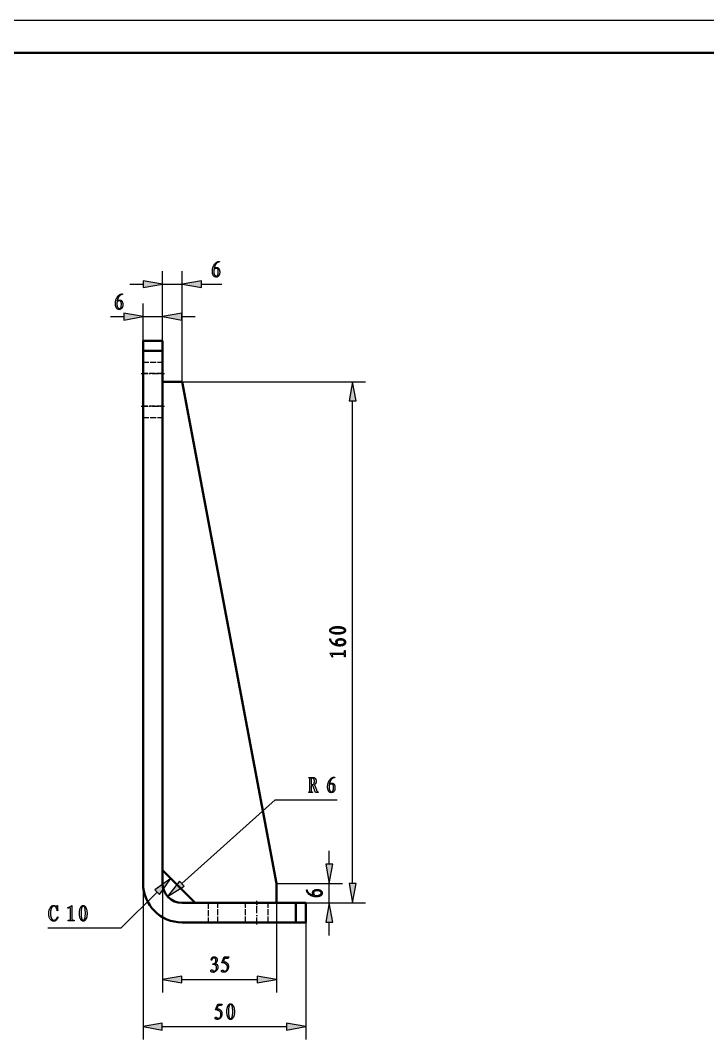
# Model space of a CAD drawing. Extents: x 0 to 420, y 0 to 297.
# Drawn here: x 208.9 to 314.4, y 140.6 to 297 of the extents above; entities that cross this region are included whole.
import ezdxf

# ---------------------------------------------------------------- set-up
doc = ezdxf.new("R2010")
doc.units = 0
doc.linetypes.add('DASHDOT', pattern=[18.5, 12, -3, 0.5, -3])
doc.linetypes.add('DASHED', pattern=[15, 12, -3])

msp = doc.modelspace()

# ---------------------------------------------------------------- linework, layer by layer
at = {"color": 7, "lineweight": 25}
msp.add_line((420, 297), (0, 297), dxfattribs=at)
at = {"color": 7, "lineweight": 50}
for p, q in [((415, 292), (25, 292)), ((227.71, 246.29), (227.71, 164.54)), ((230.71, 164.54), (230.71, 246.29)), ((230.71, 241.54), (230.71, 166.54)), ((248.21, 164.54), (233.71, 241.54))]:
    msp.add_line(p, q, dxfattribs=at)
at = {"color": 5, "lineweight": 25, "ltscale": 0.424205}
for p, q in [((230.71, 241.54), (230.71, 258.51)), ((233.71, 241.54), (233.71, 258.51))]:
    msp.add_line(p, q, dxfattribs=at)
at = {"color": 5, "lineweight": 25, "ltscale": 0.051139}
for p, q in [((225.71, 256.51), (227.76, 256.51)), ((222.71, 251.53), (224.76, 251.53)), ((233.67, 251.53), (235.71, 251.53)), ((256.33, 167.5), (256.33, 169.54)), ((256.33, 156.54), (256.33, 158.59))]:
    msp.add_line(p, q, dxfattribs=at)
at = {"color": 5, "lineweight": 25, "ltscale": 0.075}
for p, q in [((230.71, 256.51), (233.71, 256.51)), ((227.71, 251.53), (230.71, 251.53)), ((256.33, 161.54), (256.33, 164.54))]:
    msp.add_line(p, q, dxfattribs=at)
at = {"color": 5, "lineweight": 25, "ltscale": 0.078554}
msp.add_line((236.67, 256.51), (239.81, 256.51), dxfattribs=at)
at = {"color": 5, "lineweight": 25, "ltscale": 0.180894}
for p, q in [((227.71, 246.29), (227.71, 253.53)), ((230.71, 246.29), (230.71, 253.53))]:
    msp.add_line(p, q, dxfattribs=at)
at = {"color": 7, "lineweight": 50, "ltscale": 0.075}
for p, q in [((227.71, 247.79), (230.71, 247.79)), ((227.71, 246.29), (230.71, 246.29)), ((233.71, 241.54), (230.71, 241.54)), ((248.21, 161.54), (248.21, 164.54)), ((251.21, 161.54), (251.21, 158.54)), ((252.71, 161.54), (252.71, 158.54))]:
    msp.add_line(p, q, dxfattribs=at)
at = {"color": 7, "lineweight": 50, "ltscale": 0.0375}
for p, q in [((227.71, 247.79), (227.71, 246.29)), ((230.71, 246.29), (230.71, 247.79)), ((252.71, 161.54), (251.21, 161.54)), ((251.21, 158.54), (252.71, 158.54))]:
    msp.add_line(p, q, dxfattribs=at)
at = {"color": 7, "linetype": 'DASHED', "lineweight": 25, "ltscale": 0.075}
for p, q in [((227.71, 246.29), (230.71, 246.29)), ((227.71, 244.54), (230.71, 244.54)), ((227.71, 244.54), (230.71, 244.54)), ((230.71, 242.79), (227.71, 242.79)), ((230.71, 242.79), (227.71, 242.79)), ((230.71, 242.79), (227.71, 242.79)), ((230.71, 242.79), (227.71, 242.79)), ((230.71, 237.79), (227.71, 237.79)), ((230.71, 237.79), (227.71, 237.79)), ((230.71, 237.79), (227.71, 237.79)), ((230.71, 237.79), (227.71, 237.79)), ((227.71, 236.04), (230.71, 236.04)), ((227.71, 236.04), (230.71, 236.04)), ((237.71, 161.54), (237.71, 158.54)), ((239.21, 158.54), (239.21, 161.54)), ((243.46, 158.54), (243.46, 161.54)), ((243.46, 158.54), (243.46, 161.54)), ((246.96, 158.54), (246.96, 161.54)), ((246.96, 158.54), (246.96, 161.54)), ((251.21, 161.54), (251.21, 158.54))]:
    msp.add_line(p, q, dxfattribs=at)
at = {"color": 14, "linetype": 'DASHDOT', "lineweight": 25, "ltscale": 0.09}
for p, q in [((227.41, 242.79), (231.01, 242.79)), ((227.41, 237.79), (231.01, 237.79)), ((245.21, 158.24), (245.21, 161.84))]:
    msp.add_line(p, q, dxfattribs=at)
at = {"color": 5, "lineweight": 25}
for p, q in [((233.71, 241.54), (261.91, 241.54)), ((259.91, 164.5), (259.91, 238.59)), ((227.71, 164.54), (227.71, 140.55))]:
    msp.add_line(p, q, dxfattribs=at)
at = {"color": 5, "lineweight": 25, "ltscale": 0.481234}
msp.add_line((233.68, 164.51), (248.01, 177.36), dxfattribs=at)
at = {"color": 5, "lineweight": 25, "ltscale": 0.2375}
msp.add_line((248.01, 177.36), (257.51, 177.36), dxfattribs=at)
at = {"color": 5, "lineweight": 25, "ltscale": 0.468817}
msp.add_line((230.71, 166.54), (230.71, 147.79), dxfattribs=at)
at = {"color": 7, "lineweight": 50, "ltscale": 0.176777}
msp.add_line((230.71, 166.54), (235.71, 161.54), dxfattribs=at)
at = {"color": 5, "lineweight": 25, "ltscale": 0.252968}
for p, q in [((248.21, 164.54), (258.33, 164.54)), ((248.21, 161.54), (258.33, 161.54))]:
    msp.add_line(p, q, dxfattribs=at)
at = {"color": 5, "lineweight": 25, "ltscale": 0.196317}
msp.add_line((229.88, 163.2), (224.32, 157.64), dxfattribs=at)
at = {"color": 7, "lineweight": 50, "ltscale": 0.4375}
for p, q in [((251.21, 161.54), (233.71, 161.54)), ((233.71, 158.54), (251.21, 158.54))]:
    msp.add_line(p, q, dxfattribs=at)
at = {"color": 7, "lineweight": 50, "ltscale": 0.3125}
msp.add_line((235.71, 161.54), (248.21, 161.54), dxfattribs=at)
at = {"color": 5, "lineweight": 25, "ltscale": 0.343817}
msp.add_line((248.21, 161.54), (248.21, 147.79), dxfattribs=at)
at = {"color": 5, "lineweight": 25, "ltscale": 0.267458}
msp.add_line((251.21, 161.54), (261.91, 161.54), dxfattribs=at)
at = {"color": 5, "lineweight": 25, "ltscale": 0.449673}
msp.add_line((252.71, 158.54), (252.71, 140.55), dxfattribs=at)
at = {"color": 5, "lineweight": 25, "ltscale": 0.28125}
msp.add_line((224.32, 157.64), (213.07, 157.64), dxfattribs=at)
at = {"color": 5, "lineweight": 25, "ltscale": 0.289779}
msp.add_line((233.67, 149.79), (245.26, 149.79), dxfattribs=at)
at = {"color": 5, "lineweight": 25, "ltscale": 0.477279}
msp.add_line((230.67, 142.55), (249.76, 142.55), dxfattribs=at)
at = {"color": 5, "lineweight": 25}
for points in [[(239.37, 258.87), (239.39, 258.83), (239.41, 258.79), (239.43, 258.74), (239.45, 258.69), (239.46, 258.64), (239.47, 258.59), (239.48, 258.53), (239.49, 258.47), (239.49, 258.41), (239.49, 258.35), (239.49, 258.29), (239.49, 258.23), (239.48, 258.17), (239.47, 258.11), (239.46, 258.06), (239.44, 258), (239.42, 257.95), (239.4, 257.91), (239.38, 257.86), (239.35, 257.82), (239.32, 257.78), (239.29, 257.74), (239.25, 257.71), (239.21, 257.68), (239.17, 257.66), (239.13, 257.64), (239.08, 257.62), (239.03, 257.61), (238.98, 257.61), (238.93, 257.61), (238.87, 257.61), (238.82, 257.62), (238.77, 257.63), (238.72, 257.65), (238.68, 257.67), (238.64, 257.7), (238.6, 257.73), (238.56, 257.77), (238.53, 257.82), (238.5, 257.86), (238.47, 257.92), (238.45, 257.97), (238.43, 258.03), (238.41, 258.09), (238.39, 258.15), (238.38, 258.22), (238.37, 258.29), (238.36, 258.35), (238.36, 258.43), (238.36, 258.5), (238.36, 258.58), (238.36, 258.65), (238.37, 258.72), (238.38, 258.8), (238.39, 258.87), (238.41, 258.94), (238.43, 259.01), (238.45, 259.08), (238.47, 259.15), (238.5, 259.22), (238.52, 259.29), (238.55, 259.35), (238.59, 259.41), (238.62, 259.47), (238.66, 259.53), (238.7, 259.58), (238.74, 259.64), (238.78, 259.69), (238.83, 259.73), (238.88, 259.78), (238.93, 259.82), (238.98, 259.86), (239.03, 259.89), (239.09, 259.92), (239.15, 259.95), (239.21, 259.97), (239.27, 259.98), (239.33, 260), (239.4, 260.01), (239.47, 260.01), (239.47, 259.93), (239.41, 259.92), (239.37, 259.91), (239.32, 259.9), (239.27, 259.89), (239.23, 259.87), (239.18, 259.85), (239.14, 259.83), (239.1, 259.8), (239.06, 259.77), (239.03, 259.74), (238.99, 259.71), (238.96, 259.68), (238.93, 259.64), (238.9, 259.6), (238.87, 259.56), (238.84, 259.52), (238.82, 259.47), (238.8, 259.42), (238.77, 259.37), (238.75, 259.32), (238.74, 259.27), (238.72, 259.22), (238.7, 259.17), (238.69, 259.13), (238.68, 259.09), (238.66, 259.05), (238.65, 259.01), (238.65, 258.98), (238.64, 258.95), (238.63, 258.92), (238.65, 258.93), (238.66, 258.94), (238.68, 258.95), (238.7, 258.96), (238.71, 258.97), (238.73, 258.98), (238.75, 258.99), (238.76, 259), (238.78, 259.01), (238.8, 259.02), (238.81, 259.03), (238.83, 259.04), (238.85, 259.04), (238.88, 259.05), (238.9, 259.06), (238.93, 259.06), (238.96, 259.06), (238.99, 259.07), (239.03, 259.07), (239.06, 259.07), (239.1, 259.07), (239.13, 259.06), (239.17, 259.05), (239.2, 259.04), (239.23, 259.02), (239.26, 259), (239.29, 258.97), (239.32, 258.94), (239.34, 258.91)], [(238.58, 258.41), (238.58, 258.37), (238.58, 258.32), (238.59, 258.28), (238.59, 258.24), (238.6, 258.2), (238.61, 258.16), (238.62, 258.12), (238.64, 258.07), (238.65, 258.03), (238.67, 257.99), (238.69, 257.96), (238.71, 257.92), (238.73, 257.89), (238.75, 257.86), (238.77, 257.84), (238.79, 257.81), (238.81, 257.79), (238.83, 257.78), (238.86, 257.77), (238.88, 257.76), (238.9, 257.75), (238.92, 257.74), (238.95, 257.74), (238.97, 257.75), (239, 257.75), (239.02, 257.76), (239.05, 257.77), (239.07, 257.79), (239.1, 257.8), (239.13, 257.82), (239.16, 257.85), (239.18, 257.88), (239.2, 257.92), (239.22, 257.97), (239.24, 258.03), (239.25, 258.09), (239.26, 258.16), (239.27, 258.24), (239.27, 258.33), (239.27, 258.43), (239.27, 258.52), (239.26, 258.6), (239.25, 258.68), (239.23, 258.74), (239.21, 258.79), (239.18, 258.84), (239.15, 258.87), (239.11, 258.9), (239.07, 258.91), (239.02, 258.92), (238.97, 258.92), (238.93, 258.91), (238.89, 258.91), (238.85, 258.91), (238.81, 258.9), (238.78, 258.89), (238.75, 258.88), (238.73, 258.87), (238.7, 258.86), (238.69, 258.85), (238.67, 258.84), (238.66, 258.82), (238.64, 258.81), (238.63, 258.79), (238.62, 258.78), (238.61, 258.76), (238.61, 258.75), (238.6, 258.74), (238.59, 258.72), (238.59, 258.71), (238.59, 258.69), (238.59, 258.67), (238.58, 258.65), (238.58, 258.62), (238.58, 258.59), (238.58, 258.56), (238.58, 258.53), (238.58, 258.49), (238.58, 258.45)], [(227.76, 255.99), (230.71, 256.51), (227.76, 257.03)], [(236.67, 257.03), (233.71, 256.51), (236.67, 255.99)], [(224.49, 253.89), (224.51, 253.85), (224.53, 253.8), (224.55, 253.76), (224.56, 253.71), (224.58, 253.66), (224.59, 253.6), (224.6, 253.55), (224.6, 253.49), (224.61, 253.43), (224.61, 253.37), (224.61, 253.3), (224.6, 253.24), (224.6, 253.18), (224.59, 253.13), (224.57, 253.07), (224.56, 253.02), (224.54, 252.97), (224.52, 252.92), (224.49, 252.88), (224.47, 252.83), (224.44, 252.79), (224.4, 252.76), (224.37, 252.73), (224.33, 252.7), (224.29, 252.68), (224.24, 252.66), (224.2, 252.64), (224.15, 252.63), (224.1, 252.62), (224.04, 252.62), (223.99, 252.63), (223.93, 252.63), (223.89, 252.65), (223.84, 252.66), (223.8, 252.69), (223.75, 252.72), (223.72, 252.75), (223.68, 252.79), (223.65, 252.83), (223.62, 252.88), (223.59, 252.94), (223.57, 252.99), (223.54, 253.05), (223.53, 253.11), (223.51, 253.17), (223.5, 253.24), (223.49, 253.3), (223.48, 253.37), (223.48, 253.44), (223.47, 253.52), (223.48, 253.59), (223.48, 253.67), (223.49, 253.74), (223.5, 253.81), (223.51, 253.89), (223.52, 253.96), (223.54, 254.03), (223.56, 254.1), (223.58, 254.17), (223.61, 254.24), (223.64, 254.3), (223.67, 254.37), (223.7, 254.43), (223.74, 254.49), (223.77, 254.55), (223.81, 254.6), (223.86, 254.65), (223.9, 254.7), (223.95, 254.75), (223.99, 254.8), (224.04, 254.84), (224.1, 254.88), (224.15, 254.91), (224.21, 254.94), (224.26, 254.96), (224.32, 254.99), (224.39, 255), (224.45, 255.02), (224.51, 255.02), (224.58, 255.03), (224.58, 254.95), (224.53, 254.94), (224.48, 254.93), (224.43, 254.92), (224.39, 254.9), (224.34, 254.89), (224.3, 254.87), (224.26, 254.84), (224.22, 254.82), (224.18, 254.79), (224.14, 254.76), (224.11, 254.73), (224.08, 254.69), (224.04, 254.66), (224.01, 254.62), (223.99, 254.58), (223.96, 254.53), (223.94, 254.49), (223.91, 254.44), (223.89, 254.39), (223.87, 254.34), (223.85, 254.29), (223.84, 254.24), (223.82, 254.19), (223.8, 254.15), (223.79, 254.1), (223.78, 254.07), (223.77, 254.03), (223.76, 253.99), (223.75, 253.96), (223.75, 253.94), (223.76, 253.95), (223.78, 253.96), (223.8, 253.97), (223.81, 253.98), (223.83, 253.99), (223.85, 254), (223.86, 254.01), (223.88, 254.02), (223.9, 254.03), (223.91, 254.04), (223.93, 254.05), (223.95, 254.05), (223.97, 254.06), (223.99, 254.07), (224.02, 254.07), (224.05, 254.08), (224.08, 254.08), (224.11, 254.08), (224.14, 254.08), (224.18, 254.09), (224.21, 254.08), (224.25, 254.08), (224.28, 254.07), (224.32, 254.05), (224.35, 254.04), (224.38, 254.01), (224.41, 253.99), (224.43, 253.96), (224.46, 253.92)], [(223.69, 253.43), (223.69, 253.39), (223.7, 253.34), (223.7, 253.3), (223.71, 253.26), (223.72, 253.22), (223.73, 253.17), (223.74, 253.13), (223.75, 253.09), (223.77, 253.05), (223.79, 253.01), (223.81, 252.97), (223.83, 252.94), (223.85, 252.91), (223.87, 252.88), (223.89, 252.85), (223.91, 252.83), (223.93, 252.81), (223.95, 252.8), (223.97, 252.78), (223.99, 252.77), (224.02, 252.77), (224.04, 252.76), (224.06, 252.76), (224.09, 252.76), (224.11, 252.77), (224.14, 252.78), (224.16, 252.79), (224.19, 252.8), (224.22, 252.82), (224.25, 252.84), (224.27, 252.87), (224.3, 252.9), (224.32, 252.94), (224.34, 252.99), (224.35, 253.05), (224.37, 253.11), (224.38, 253.18), (224.38, 253.26), (224.39, 253.35), (224.39, 253.44), (224.39, 253.54), (224.38, 253.62), (224.37, 253.69), (224.35, 253.76), (224.33, 253.81), (224.3, 253.86), (224.27, 253.89), (224.23, 253.92), (224.19, 253.93), (224.14, 253.94), (224.09, 253.93), (224.04, 253.93), (224, 253.93), (223.96, 253.92), (223.93, 253.92), (223.9, 253.91), (223.87, 253.9), (223.84, 253.89), (223.82, 253.88), (223.8, 253.87), (223.79, 253.85), (223.77, 253.84), (223.76, 253.83), (223.75, 253.81), (223.74, 253.8), (223.73, 253.78), (223.72, 253.77), (223.71, 253.75), (223.71, 253.74), (223.71, 253.72), (223.7, 253.71), (223.7, 253.69), (223.7, 253.67), (223.7, 253.64), (223.7, 253.61), (223.7, 253.58), (223.69, 253.55), (223.69, 253.51), (223.69, 253.47)], [(224.76, 251.01), (227.71, 251.53), (224.76, 252.05)], [(233.67, 252.05), (230.71, 251.53), (233.67, 251.01)], [(260.43, 238.59), (259.91, 241.54), (259.39, 238.59)], [(256.76, 203.79), (256.83, 203.82), (256.89, 203.85), (256.97, 203.87), (257.04, 203.89), (257.13, 203.91), (257.21, 203.92), (257.3, 203.94), (257.4, 203.95), (257.5, 203.95), (257.61, 203.95), (257.72, 203.95), (257.82, 203.95), (257.92, 203.94), (258.01, 203.93), (258.1, 203.92), (258.19, 203.9), (258.27, 203.88), (258.35, 203.86), (258.42, 203.83), (258.49, 203.8), (258.55, 203.76), (258.6, 203.73), (258.65, 203.69), (258.7, 203.65), (258.73, 203.61), (258.76, 203.56), (258.78, 203.52), (258.8, 203.47), (258.81, 203.42), (258.81, 203.37), (258.81, 203.31), (258.8, 203.26), (258.78, 203.22), (258.76, 203.17), (258.73, 203.13), (258.7, 203.09), (258.65, 203.05), (258.6, 203.01), (258.55, 202.98), (258.49, 202.95), (258.42, 202.92), (258.35, 202.9), (258.27, 202.87), (258.19, 202.85), (258.1, 202.84), (258.01, 202.82), (257.92, 202.81), (257.82, 202.8), (257.72, 202.8), (257.61, 202.8), (257.5, 202.8), (257.4, 202.8), (257.3, 202.81), (257.21, 202.82), (257.13, 202.84), (257.04, 202.85), (256.97, 202.87), (256.89, 202.9), (256.83, 202.92), (256.76, 202.95), (256.71, 202.98), (256.65, 203.01), (256.61, 203.04), (256.57, 203.07), (256.53, 203.1), (256.5, 203.12), (256.48, 203.15), (256.46, 203.18), (256.44, 203.21), (256.43, 203.24), (256.43, 203.26), (256.43, 203.29), (256.42, 203.32), (256.42, 203.34), (256.42, 203.37), (256.42, 203.4), (256.42, 203.42), (256.43, 203.45), (256.43, 203.48), (256.43, 203.5), (256.44, 203.53), (256.46, 203.56), (256.48, 203.58), (256.5, 203.61), (256.53, 203.64), (256.57, 203.67), (256.61, 203.7), (256.65, 203.73), (256.71, 203.76)], [(258.4, 203.12), (258.44, 203.14), (258.48, 203.15), (258.52, 203.17), (258.56, 203.18), (258.58, 203.2), (258.61, 203.22), (258.63, 203.23), (258.65, 203.25), (258.66, 203.27), (258.67, 203.28), (258.68, 203.3), (258.68, 203.32), (258.68, 203.34), (258.69, 203.35), (258.69, 203.37), (258.69, 203.39), (258.68, 203.41), (258.68, 203.42), (258.68, 203.44), (258.67, 203.46), (258.66, 203.47), (258.65, 203.49), (258.63, 203.5), (258.61, 203.52), (258.58, 203.54), (258.56, 203.55), (258.52, 203.57), (258.48, 203.59), (258.44, 203.6), (258.4, 203.62), (258.35, 203.63), (258.29, 203.65), (258.23, 203.66), (258.16, 203.67), (258.08, 203.68), (258, 203.69), (257.91, 203.69), (257.82, 203.7), (257.72, 203.7), (257.61, 203.7), (257.5, 203.7), (257.4, 203.7), (257.31, 203.69), (257.22, 203.69), (257.13, 203.68), (257.05, 203.67), (256.98, 203.66), (256.91, 203.65), (256.85, 203.63), (256.79, 203.62), (256.74, 203.6), (256.69, 203.58), (256.65, 203.56), (256.62, 203.54), (256.59, 203.51), (256.56, 203.49), (256.54, 203.46), (256.53, 203.43), (256.52, 203.4), (256.52, 203.37), (256.52, 203.33), (256.53, 203.3), (256.54, 203.27), (256.56, 203.24), (256.59, 203.22), (256.62, 203.2), (256.65, 203.17), (256.69, 203.15), (256.74, 203.14), (256.79, 203.12), (256.85, 203.11), (256.91, 203.09), (256.98, 203.08), (257.05, 203.07), (257.13, 203.06), (257.22, 203.06), (257.31, 203.05), (257.4, 203.05), (257.5, 203.05), (257.61, 203.04), (257.72, 203.05), (257.82, 203.05), (257.91, 203.05), (258, 203.06), (258.08, 203.06), (258.16, 203.07), (258.23, 203.08), (258.29, 203.09), (258.35, 203.11)], [(257.55, 201.98), (257.59, 202), (257.63, 202.02), (257.68, 202.04), (257.73, 202.06), (257.78, 202.07), (257.83, 202.08), (257.89, 202.09), (257.94, 202.1), (258.01, 202.1), (258.07, 202.1), (258.13, 202.1), (258.19, 202.1), (258.25, 202.09), (258.31, 202.08), (258.36, 202.07), (258.41, 202.05), (258.46, 202.03), (258.51, 202.01), (258.56, 201.99), (258.6, 201.96), (258.64, 201.93), (258.68, 201.9), (258.71, 201.86), (258.74, 201.82), (258.76, 201.78), (258.78, 201.74), (258.79, 201.69), (258.81, 201.64), (258.81, 201.59), (258.81, 201.53), (258.81, 201.48), (258.8, 201.43), (258.79, 201.38), (258.77, 201.33), (258.75, 201.29), (258.72, 201.25), (258.69, 201.21), (258.65, 201.17), (258.6, 201.14), (258.55, 201.11), (258.5, 201.08), (258.45, 201.06), (258.39, 201.04), (258.33, 201.02), (258.27, 201), (258.2, 200.99), (258.13, 200.98), (258.06, 200.97), (257.99, 200.97), (257.92, 200.97), (257.84, 200.97), (257.77, 200.97), (257.7, 200.98), (257.62, 200.99), (257.55, 201), (257.48, 201.02), (257.41, 201.03), (257.34, 201.05), (257.27, 201.08), (257.2, 201.1), (257.13, 201.13), (257.07, 201.16), (257.01, 201.2), (256.95, 201.23), (256.89, 201.27), (256.83, 201.31), (256.78, 201.35), (256.73, 201.39), (256.68, 201.44), (256.64, 201.49), (256.6, 201.54), (256.56, 201.59), (256.53, 201.64), (256.5, 201.7), (256.47, 201.76), (256.45, 201.82), (256.43, 201.88), (256.42, 201.94), (256.41, 202.01), (256.41, 202.07), (256.49, 202.07), (256.5, 202.02), (256.51, 201.97), (256.52, 201.93), (256.53, 201.88), (256.55, 201.84), (256.57, 201.79), (256.59, 201.75), (256.62, 201.71), (256.64, 201.67), (256.67, 201.64), (256.71, 201.6), (256.74, 201.57), (256.78, 201.54), (256.82, 201.51), (256.86, 201.48), (256.9, 201.45), (256.95, 201.43), (257, 201.4), (257.05, 201.38), (257.1, 201.36), (257.15, 201.34), (257.2, 201.33), (257.25, 201.31), (257.29, 201.3), (257.33, 201.28), (257.37, 201.27), (257.41, 201.26), (257.44, 201.25), (257.47, 201.25), (257.5, 201.24), (257.49, 201.26), (257.48, 201.27), (257.47, 201.29), (257.46, 201.31), (257.45, 201.32), (257.44, 201.34), (257.43, 201.36), (257.42, 201.37), (257.41, 201.39), (257.4, 201.4), (257.39, 201.42), (257.38, 201.44), (257.37, 201.46), (257.37, 201.49), (257.36, 201.51), (257.36, 201.54), (257.36, 201.57), (257.35, 201.6), (257.35, 201.64), (257.35, 201.67), (257.35, 201.71), (257.36, 201.74), (257.37, 201.78), (257.38, 201.81), (257.4, 201.84), (257.42, 201.87), (257.45, 201.9), (257.48, 201.93), (257.51, 201.95)], [(258.01, 201.19), (258.05, 201.19), (258.09, 201.19), (258.14, 201.19), (258.18, 201.2), (258.22, 201.21), (258.26, 201.22), (258.3, 201.23), (258.34, 201.25), (258.38, 201.26), (258.42, 201.28), (258.46, 201.3), (258.5, 201.32), (258.53, 201.34), (258.56, 201.36), (258.58, 201.38), (258.61, 201.4), (258.62, 201.42), (258.64, 201.44), (258.65, 201.46), (258.66, 201.49), (258.67, 201.51), (258.67, 201.53), (258.67, 201.56), (258.67, 201.58), (258.67, 201.6), (258.66, 201.63), (258.65, 201.66), (258.63, 201.68), (258.62, 201.71), (258.59, 201.74), (258.57, 201.77), (258.54, 201.79), (258.49, 201.81), (258.45, 201.83), (258.39, 201.85), (258.33, 201.86), (258.25, 201.87), (258.17, 201.88), (258.09, 201.88), (257.99, 201.88), (257.9, 201.88), (257.82, 201.87), (257.74, 201.86), (257.68, 201.84), (257.62, 201.82), (257.58, 201.79), (257.55, 201.76), (257.52, 201.72), (257.51, 201.68), (257.5, 201.63), (257.5, 201.58), (257.5, 201.54), (257.51, 201.49), (257.51, 201.45), (257.52, 201.42), (257.53, 201.39), (257.53, 201.36), (257.54, 201.33), (257.56, 201.31), (257.57, 201.29), (257.58, 201.28), (257.6, 201.26), (257.61, 201.25), (257.63, 201.24), (257.64, 201.23), (257.65, 201.22), (257.67, 201.21), (257.68, 201.21), (257.7, 201.2), (257.71, 201.2), (257.73, 201.2), (257.75, 201.19), (257.77, 201.19), (257.8, 201.19), (257.82, 201.19), (257.85, 201.19), (257.89, 201.19), (257.93, 201.19), (257.96, 201.19)], [(256.98, 199.68), (256.94, 199.68), (256.91, 199.68), (256.88, 199.67), (256.85, 199.66), (256.83, 199.65), (256.81, 199.63), (256.8, 199.62), (256.79, 199.6), (256.78, 199.58), (256.78, 199.55), (256.79, 199.53), (256.79, 199.5), (256.79, 199.47), (256.79, 199.44), (256.8, 199.42), (256.8, 199.39), (256.81, 199.36), (256.82, 199.33), (256.82, 199.3), (256.83, 199.27), (256.75, 199.27), (256.72, 199.34), (256.7, 199.4), (256.67, 199.46), (256.64, 199.53), (256.6, 199.59), (256.57, 199.65), (256.53, 199.71), (256.49, 199.77), (256.45, 199.83), (256.41, 199.89), (258.51, 199.89), (258.54, 199.9), (258.57, 199.91), (258.6, 199.93), (258.62, 199.96), (258.64, 199.99), (258.65, 200.03), (258.66, 200.08), (258.67, 200.13), (258.68, 200.19), (258.68, 200.26), (258.76, 200.26), (258.76, 199.3), (258.68, 199.3), (258.68, 199.37), (258.67, 199.43), (258.66, 199.48), (258.66, 199.53), (258.64, 199.57), (258.63, 199.61), (258.61, 199.64), (258.59, 199.66), (258.57, 199.67), (258.54, 199.68)], [(253.55, 179.51), (253.55, 178.73), (253.55, 178.7), (253.56, 178.68), (253.57, 178.66), (253.59, 178.64), (253.61, 178.62), (253.63, 178.61), (253.65, 178.6), (253.68, 178.6), (253.71, 178.59), (253.74, 178.59), (253.74, 178.51), (253.16, 178.51), (253.16, 178.59), (253.19, 178.59), (253.22, 178.59), (253.24, 178.6), (253.26, 178.61), (253.28, 178.62), (253.3, 178.63), (253.31, 178.65), (253.32, 178.67), (253.33, 178.69), (253.34, 178.71), (253.34, 180.6), (253.33, 180.62), (253.32, 180.64), (253.31, 180.66), (253.3, 180.68), (253.28, 180.69), (253.26, 180.7), (253.24, 180.71), (253.22, 180.72), (253.19, 180.72), (253.16, 180.72), (253.16, 180.8), (253.76, 180.8), (253.82, 180.8), (253.87, 180.79), (253.92, 180.78), (253.97, 180.77), (254.01, 180.75), (254.05, 180.73), (254.09, 180.71), (254.12, 180.69), (254.15, 180.67), (254.18, 180.64), (254.21, 180.61), (254.23, 180.58), (254.25, 180.55), (254.26, 180.51), (254.28, 180.47), (254.29, 180.43), (254.3, 180.39), (254.31, 180.34), (254.31, 180.29), (254.31, 180.24), (254.31, 180.19), (254.31, 180.14), (254.3, 180.09), (254.29, 180.04), (254.28, 180), (254.27, 179.96), (254.25, 179.92), (254.24, 179.89), (254.22, 179.86), (254.19, 179.83), (254.17, 179.8), (254.15, 179.77), (254.13, 179.75), (254.11, 179.73), (254.1, 179.71), (254.08, 179.7), (254.07, 179.68), (254.06, 179.67), (254.05, 179.66), (254.04, 179.66), (254.34, 178.88), (254.36, 178.83), (254.38, 178.78), (254.41, 178.74), (254.43, 178.7), (254.46, 178.67), (254.49, 178.64), (254.52, 178.62), (254.55, 178.61), (254.58, 178.6), (254.61, 178.59), (254.61, 178.51), (254.22, 178.51), (253.81, 179.56), (253.76, 179.56), (253.72, 179.56), (253.69, 179.56), (253.66, 179.55), (253.63, 179.55), (253.61, 179.54), (253.59, 179.53), (253.57, 179.53), (253.56, 179.52)], [(253.96, 180.56), (253.94, 180.58), (253.92, 180.6), (253.9, 180.61), (253.88, 180.63), (253.86, 180.64), (253.83, 180.65), (253.81, 180.66), (253.78, 180.66), (253.75, 180.67), (253.72, 180.67), (253.69, 180.67), (253.67, 180.67), (253.64, 180.66), (253.62, 180.66), (253.6, 180.65), (253.59, 180.64), (253.57, 180.63), (253.56, 180.62), (253.55, 180.61), (253.55, 180.6), (253.55, 179.78), (253.55, 179.76), (253.56, 179.75), (253.57, 179.74), (253.58, 179.73), (253.6, 179.72), (253.62, 179.71), (253.64, 179.7), (253.66, 179.7), (253.68, 179.7), (253.71, 179.7), (253.74, 179.7), (253.77, 179.7), (253.79, 179.71), (253.82, 179.72), (253.84, 179.73), (253.87, 179.74), (253.89, 179.75), (253.91, 179.77), (253.93, 179.79), (253.95, 179.81), (253.97, 179.84), (253.98, 179.87), (253.99, 179.9), (254.01, 179.93), (254.02, 179.97), (254.02, 180), (254.03, 180.05), (254.03, 180.09), (254.04, 180.14), (254.04, 180.19), (254.04, 180.24), (254.03, 180.29), (254.03, 180.33), (254.02, 180.37), (254.02, 180.41), (254.01, 180.45), (254, 180.48), (253.99, 180.51), (253.97, 180.54)], [(257.07, 179.72), (257.1, 179.68), (257.12, 179.63), (257.14, 179.59), (257.15, 179.54), (257.17, 179.49), (257.18, 179.44), (257.19, 179.38), (257.19, 179.32), (257.2, 179.26), (257.2, 179.2), (257.2, 179.14), (257.19, 179.07), (257.18, 179.02), (257.17, 178.96), (257.16, 178.9), (257.15, 178.85), (257.13, 178.8), (257.11, 178.75), (257.08, 178.71), (257.05, 178.67), (257.02, 178.62), (256.99, 178.59), (256.96, 178.56), (256.92, 178.53), (256.88, 178.51), (256.83, 178.49), (256.79, 178.47), (256.74, 178.46), (256.69, 178.46), (256.63, 178.45), (256.58, 178.46), (256.52, 178.46), (256.47, 178.48), (256.43, 178.49), (256.38, 178.52), (256.34, 178.55), (256.3, 178.58), (256.27, 178.62), (256.24, 178.66), (256.21, 178.71), (256.18, 178.77), (256.15, 178.82), (256.13, 178.88), (256.11, 178.94), (256.1, 179), (256.09, 179.07), (256.08, 179.13), (256.07, 179.2), (256.06, 179.27), (256.06, 179.35), (256.06, 179.42), (256.07, 179.5), (256.08, 179.57), (256.08, 179.64), (256.1, 179.72), (256.11, 179.79), (256.13, 179.86), (256.15, 179.93), (256.17, 180), (256.2, 180.07), (256.23, 180.13), (256.26, 180.2), (256.29, 180.26), (256.33, 180.32), (256.36, 180.38), (256.4, 180.43), (256.44, 180.48), (256.49, 180.53), (256.53, 180.58), (256.58, 180.63), (256.63, 180.67), (256.68, 180.71), (256.74, 180.74), (256.79, 180.77), (256.85, 180.79), (256.91, 180.82), (256.97, 180.83), (257.04, 180.85), (257.1, 180.85), (257.17, 180.86), (257.17, 180.78), (257.12, 180.77), (257.07, 180.76), (257.02, 180.75), (256.98, 180.73), (256.93, 180.72), (256.89, 180.7), (256.85, 180.68), (256.81, 180.65), (256.77, 180.62), (256.73, 180.59), (256.7, 180.56), (256.67, 180.53), (256.63, 180.49), (256.6, 180.45), (256.58, 180.41), (256.55, 180.36), (256.52, 180.32), (256.5, 180.27), (256.48, 180.22), (256.46, 180.17), (256.44, 180.12), (256.42, 180.07), (256.41, 180.02), (256.39, 179.98), (256.38, 179.93), (256.37, 179.9), (256.36, 179.86), (256.35, 179.83), (256.34, 179.79), (256.34, 179.77), (256.35, 179.78), (256.37, 179.79), (256.39, 179.8), (256.4, 179.81), (256.42, 179.82), (256.43, 179.83), (256.45, 179.84), (256.47, 179.85), (256.48, 179.86), (256.5, 179.87), (256.52, 179.88), (256.54, 179.89), (256.56, 179.89), (256.58, 179.9), (256.61, 179.9), (256.64, 179.91), (256.67, 179.91), (256.7, 179.91), (256.73, 179.92), (256.77, 179.92), (256.8, 179.91), (256.84, 179.91), (256.87, 179.9), (256.9, 179.88), (256.94, 179.87), (256.97, 179.84), (257, 179.82), (257.02, 179.79), (257.05, 179.76)], [(256.28, 179.26), (256.28, 179.22), (256.29, 179.17), (256.29, 179.13), (256.3, 179.09), (256.31, 179.05), (256.32, 179), (256.33, 178.96), (256.34, 178.92), (256.36, 178.88), (256.38, 178.84), (256.4, 178.8), (256.42, 178.77), (256.44, 178.74), (256.46, 178.71), (256.48, 178.68), (256.5, 178.66), (256.52, 178.64), (256.54, 178.63), (256.56, 178.61), (256.58, 178.6), (256.6, 178.6), (256.63, 178.59), (256.65, 178.59), (256.68, 178.59), (256.7, 178.6), (256.73, 178.61), (256.75, 178.62), (256.78, 178.63), (256.81, 178.65), (256.84, 178.67), (256.86, 178.7), (256.89, 178.73), (256.91, 178.77), (256.93, 178.82), (256.94, 178.88), (256.96, 178.94), (256.97, 179.01), (256.97, 179.09), (256.98, 179.18), (256.98, 179.27), (256.98, 179.37), (256.97, 179.45), (256.96, 179.52), (256.94, 179.59), (256.92, 179.64), (256.89, 179.69), (256.86, 179.72), (256.82, 179.75), (256.77, 179.76), (256.73, 179.77), (256.68, 179.77), (256.63, 179.76), (256.59, 179.76), (256.55, 179.75), (256.52, 179.75), (256.48, 179.74), (256.46, 179.73), (256.43, 179.72), (256.41, 179.71), (256.39, 179.7), (256.38, 179.68), (256.36, 179.67), (256.35, 179.66), (256.34, 179.64), (256.33, 179.63), (256.32, 179.61), (256.31, 179.6), (256.3, 179.58), (256.3, 179.57), (256.3, 179.55), (256.29, 179.54), (256.29, 179.52), (256.29, 179.5), (256.29, 179.47), (256.29, 179.44), (256.28, 179.41), (256.28, 179.38), (256.28, 179.34), (256.28, 179.3)], [(255.81, 167.5), (256.33, 164.54), (256.85, 167.5)], [(230.24, 162.83), (231.97, 165.29), (229.51, 163.57)], [(233.33, 164.9), (231.48, 162.54), (234.02, 164.12)], [(259.39, 164.5), (259.91, 161.54), (260.43, 164.5)], [(253.97, 163.48), (254.01, 163.5), (254.05, 163.52), (254.1, 163.54), (254.15, 163.56), (254.2, 163.57), (254.25, 163.58), (254.31, 163.59), (254.37, 163.6), (254.43, 163.6), (254.49, 163.6), (254.55, 163.6), (254.61, 163.6), (254.67, 163.59), (254.73, 163.58), (254.78, 163.57), (254.84, 163.55), (254.89, 163.53), (254.93, 163.51), (254.98, 163.49), (255.02, 163.46), (255.06, 163.43), (255.1, 163.4), (255.13, 163.36), (255.16, 163.32), (255.18, 163.28), (255.2, 163.24), (255.21, 163.19), (255.23, 163.14), (255.23, 163.09), (255.23, 163.03), (255.23, 162.98), (255.22, 162.93), (255.21, 162.88), (255.19, 162.83), (255.17, 162.79), (255.14, 162.75), (255.11, 162.71), (255.07, 162.67), (255.02, 162.64), (254.97, 162.61), (254.92, 162.58), (254.87, 162.56), (254.81, 162.54), (254.75, 162.52), (254.69, 162.5), (254.62, 162.49), (254.55, 162.48), (254.48, 162.47), (254.41, 162.47), (254.34, 162.47), (254.26, 162.47), (254.19, 162.47), (254.12, 162.48), (254.04, 162.49), (253.97, 162.5), (253.9, 162.52), (253.83, 162.53), (253.76, 162.55), (253.69, 162.58), (253.62, 162.6), (253.55, 162.63), (253.49, 162.66), (253.43, 162.7), (253.37, 162.73), (253.31, 162.77), (253.25, 162.81), (253.2, 162.85), (253.15, 162.89), (253.11, 162.94), (253.06, 162.99), (253.02, 163.04), (252.98, 163.09), (252.95, 163.14), (252.92, 163.2), (252.89, 163.26), (252.87, 163.32), (252.85, 163.38), (252.84, 163.44), (252.83, 163.51), (252.83, 163.57), (252.91, 163.57), (252.92, 163.52), (252.93, 163.47), (252.94, 163.43), (252.95, 163.38), (252.97, 163.34), (252.99, 163.29), (253.01, 163.25), (253.04, 163.21), (253.06, 163.17), (253.09, 163.14), (253.13, 163.1), (253.16, 163.07), (253.2, 163.04), (253.24, 163.01), (253.28, 162.98), (253.32, 162.95), (253.37, 162.93), (253.42, 162.9), (253.47, 162.88), (253.52, 162.86), (253.57, 162.84), (253.62, 162.83), (253.67, 162.81), (253.71, 162.8), (253.75, 162.78), (253.79, 162.77), (253.83, 162.76), (253.86, 162.75), (253.89, 162.75), (253.92, 162.74), (253.91, 162.76), (253.9, 162.77), (253.89, 162.79), (253.88, 162.81), (253.87, 162.82), (253.86, 162.84), (253.85, 162.86), (253.84, 162.87), (253.83, 162.89), (253.82, 162.9), (253.81, 162.92), (253.8, 162.94), (253.79, 162.96), (253.79, 162.99), (253.78, 163.01), (253.78, 163.04), (253.78, 163.07), (253.77, 163.1), (253.77, 163.14), (253.77, 163.17), (253.77, 163.21), (253.78, 163.24), (253.79, 163.28), (253.8, 163.31), (253.82, 163.34), (253.84, 163.37), (253.87, 163.4), (253.9, 163.43), (253.93, 163.45)], [(254.43, 162.69), (254.47, 162.69), (254.51, 162.69), (254.56, 162.69), (254.6, 162.7), (254.64, 162.71), (254.68, 162.72), (254.72, 162.73), (254.76, 162.75), (254.8, 162.76), (254.84, 162.78), (254.88, 162.8), (254.92, 162.82), (254.95, 162.84), (254.98, 162.86), (255, 162.88), (255.03, 162.9), (255.04, 162.92), (255.06, 162.94), (255.07, 162.96), (255.08, 162.99), (255.09, 163.01), (255.09, 163.03), (255.09, 163.06), (255.09, 163.08), (255.09, 163.1), (255.08, 163.13), (255.07, 163.16), (255.05, 163.18), (255.04, 163.21), (255.02, 163.24), (254.99, 163.27), (254.96, 163.29), (254.92, 163.31), (254.87, 163.33), (254.81, 163.35), (254.75, 163.36), (254.67, 163.37), (254.6, 163.38), (254.51, 163.38), (254.41, 163.38), (254.32, 163.38), (254.24, 163.37), (254.16, 163.36), (254.1, 163.34), (254.04, 163.32), (254, 163.29), (253.97, 163.26), (253.94, 163.22), (253.93, 163.18), (253.92, 163.13), (253.92, 163.08), (253.92, 163.04), (253.93, 162.99), (253.93, 162.95), (253.94, 162.92), (253.95, 162.89), (253.96, 162.86), (253.97, 162.83), (253.98, 162.81), (253.99, 162.79), (254, 162.78), (254.02, 162.76), (254.03, 162.75), (254.05, 162.74), (254.06, 162.73), (254.07, 162.72), (254.09, 162.71), (254.1, 162.71), (254.12, 162.7), (254.13, 162.7), (254.15, 162.7), (254.17, 162.69), (254.19, 162.69), (254.22, 162.69), (254.24, 162.69), (254.28, 162.69), (254.31, 162.69), (254.35, 162.69), (254.39, 162.69)], [(216.59, 160.57), (216.59, 160.61), (216.58, 160.65), (216.58, 160.68), (216.57, 160.7), (216.56, 160.72), (216.54, 160.74), (216.53, 160.76), (216.51, 160.77), (216.48, 160.77), (216.46, 160.77), (216.43, 160.77), (216.41, 160.77), (216.38, 160.76), (216.35, 160.76), (216.32, 160.76), (216.3, 160.75), (216.27, 160.74), (216.24, 160.74), (216.21, 160.73), (216.18, 160.72), (216.18, 160.81), (216.24, 160.83), (216.31, 160.86), (216.37, 160.89), (216.43, 160.92), (216.5, 160.95), (216.56, 160.99), (216.62, 161.02), (216.68, 161.06), (216.74, 161.1), (216.79, 161.15), (216.79, 159.04), (216.8, 159.01), (216.82, 158.98), (216.84, 158.96), (216.87, 158.94), (216.9, 158.92), (216.94, 158.9), (216.99, 158.89), (217.04, 158.88), (217.1, 158.88), (217.16, 158.88), (217.16, 158.8), (216.21, 158.8), (216.21, 158.88), (216.27, 158.88), (216.34, 158.88), (216.39, 158.89), (216.44, 158.9), (216.48, 158.91), (216.51, 158.93), (216.54, 158.94), (216.57, 158.96), (216.58, 158.99), (216.59, 159.01)], [(256.85, 158.59), (256.33, 161.54), (255.81, 158.59)], [(213.22, 159.94), (213.23, 160.04), (213.23, 160.12), (213.24, 160.21), (213.26, 160.29), (213.28, 160.38), (213.3, 160.45), (213.33, 160.53), (213.36, 160.6), (213.4, 160.68), (213.44, 160.74), (213.48, 160.81), (213.52, 160.87), (213.56, 160.92), (213.6, 160.96), (213.64, 161), (213.68, 161.04), (213.72, 161.07), (213.76, 161.09), (213.8, 161.1), (213.83, 161.11), (213.87, 161.12), (213.9, 161.12), (213.94, 161.13), (213.97, 161.13), (213.99, 161.13), (214.02, 161.13), (214.05, 161.13), (214.07, 161.13), (214.09, 161.13), (214.11, 161.13), (214.13, 161.12), (214.15, 161.12), (214.17, 161.11), (214.19, 161.1), (214.21, 161.1), (214.23, 161.09), (214.25, 161.08), (214.27, 161.07), (214.28, 161.06), (214.3, 161.04), (214.32, 161.03), (214.34, 161.02), (214.36, 161.01), (214.37, 161), (214.39, 160.99), (214.4, 160.98), (214.41, 160.97), (214.43, 160.96), (214.44, 160.95), (214.45, 160.94), (214.46, 160.94), (214.46, 160.94), (214.47, 160.94), (214.48, 160.95), (214.48, 160.97), (214.49, 160.99), (214.49, 161.02), (214.49, 161.05), (214.49, 161.09), (214.5, 161.13), (214.58, 161.13), (214.58, 161.11), (214.58, 161.08), (214.58, 161.05), (214.58, 161.02), (214.58, 160.99), (214.58, 160.95), (214.58, 160.92), (214.58, 160.89), (214.58, 160.85), (214.58, 160.82), (214.58, 160.78), (214.58, 160.74), (214.58, 160.7), (214.59, 160.66), (214.59, 160.61), (214.6, 160.57), (214.6, 160.52), (214.61, 160.46), (214.62, 160.41), (214.63, 160.35), (214.55, 160.34), (214.51, 160.45), (214.48, 160.54), (214.44, 160.63), (214.41, 160.7), (214.38, 160.77), (214.35, 160.83), (214.32, 160.88), (214.3, 160.92), (214.27, 160.95), (214.25, 160.98), (214.23, 160.99), (214.2, 161.01), (214.18, 161.02), (214.15, 161.03), (214.12, 161.04), (214.1, 161.05), (214.07, 161.05), (214.03, 161.05), (214, 161.05), (213.97, 161.05), (213.94, 161.05), (213.9, 161.03), (213.87, 161.02), (213.84, 160.99), (213.8, 160.96), (213.77, 160.93), (213.74, 160.89), (213.71, 160.84), (213.68, 160.79), (213.65, 160.73), (213.62, 160.67), (213.59, 160.6), (213.57, 160.53), (213.55, 160.46), (213.53, 160.39), (213.52, 160.31), (213.51, 160.23), (213.5, 160.15), (213.5, 160.06), (213.5, 159.97), (213.5, 159.88), (213.5, 159.8), (213.51, 159.71), (213.52, 159.63), (213.53, 159.56), (213.55, 159.48), (213.57, 159.41), (213.59, 159.34), (213.61, 159.28), (213.64, 159.21), (213.67, 159.15), (213.7, 159.1), (213.73, 159.05), (213.77, 159.01), (213.81, 158.98), (213.84, 158.95), (213.88, 158.93), (213.92, 158.91), (213.97, 158.9), (214.01, 158.9), (214.05, 158.9), (214.1, 158.9), (214.14, 158.91), (214.18, 158.92), (214.21, 158.93), (214.25, 158.94), (214.28, 158.96), (214.31, 158.98), (214.34, 159), (214.37, 159.03), (214.39, 159.06), (214.42, 159.09), (214.44, 159.12), (214.46, 159.15), (214.48, 159.18), (214.5, 159.22), (214.52, 159.26), (214.54, 159.3), (214.56, 159.34), (214.58, 159.38), (214.66, 159.33), (214.62, 159.26), (214.59, 159.2), (214.56, 159.14), (214.52, 159.08), (214.49, 159.03), (214.46, 158.98), (214.43, 158.94), (214.4, 158.9), (214.37, 158.87), (214.34, 158.84), (214.31, 158.82), (214.28, 158.8), (214.24, 158.78), (214.2, 158.76), (214.16, 158.75), (214.11, 158.74), (214.07, 158.74), (214.02, 158.74), (213.96, 158.74), (213.91, 158.74), (213.85, 158.75), (213.8, 158.76), (213.74, 158.79), (213.69, 158.82), (213.64, 158.85), (213.6, 158.89), (213.55, 158.94), (213.51, 158.99), (213.46, 159.06), (213.42, 159.12), (213.38, 159.2), (213.35, 159.27), (213.32, 159.35), (213.3, 159.43), (213.27, 159.51), (213.26, 159.59), (213.24, 159.67), (213.23, 159.76), (213.23, 159.85)], [(218.95, 160.79), (218.98, 160.73), (219, 160.66), (219.03, 160.59), (219.05, 160.51), (219.07, 160.43), (219.08, 160.34), (219.09, 160.25), (219.1, 160.15), (219.11, 160.05), (219.11, 159.94), (219.11, 159.84), (219.11, 159.73), (219.1, 159.64), (219.09, 159.54), (219.08, 159.45), (219.06, 159.37), (219.04, 159.29), (219.01, 159.21), (218.99, 159.14), (218.95, 159.07), (218.92, 159.01), (218.88, 158.95), (218.85, 158.9), (218.81, 158.86), (218.76, 158.82), (218.72, 158.79), (218.67, 158.77), (218.63, 158.75), (218.58, 158.74), (218.52, 158.74), (218.47, 158.74), (218.42, 158.75), (218.37, 158.77), (218.33, 158.79), (218.29, 158.82), (218.25, 158.86), (218.21, 158.9), (218.17, 158.95), (218.14, 159.01), (218.11, 159.07), (218.08, 159.14), (218.05, 159.21), (218.03, 159.29), (218.01, 159.37), (217.99, 159.45), (217.98, 159.54), (217.97, 159.64), (217.96, 159.73), (217.96, 159.84), (217.96, 159.94), (217.96, 160.05), (217.96, 160.15), (217.97, 160.25), (217.98, 160.34), (217.99, 160.43), (218.01, 160.51), (218.03, 160.59), (218.05, 160.66), (218.08, 160.73), (218.11, 160.79), (218.14, 160.85), (218.17, 160.9), (218.2, 160.95), (218.22, 160.99), (218.25, 161.02), (218.28, 161.05), (218.31, 161.08), (218.34, 161.1), (218.37, 161.11), (218.39, 161.12), (218.42, 161.12), (218.45, 161.13), (218.48, 161.13), (218.5, 161.13), (218.53, 161.13), (218.56, 161.13), (218.58, 161.13), (218.61, 161.13), (218.63, 161.12), (218.66, 161.12), (218.69, 161.11), (218.71, 161.1), (218.74, 161.08), (218.77, 161.05), (218.8, 161.02), (218.83, 160.99), (218.86, 160.95), (218.89, 160.9), (218.92, 160.85)], [(218.28, 159.16), (218.29, 159.11), (218.31, 159.07), (218.32, 159.03), (218.34, 159), (218.36, 158.97), (218.37, 158.94), (218.39, 158.92), (218.41, 158.91), (218.42, 158.89), (218.44, 158.88), (218.46, 158.88), (218.48, 158.87), (218.49, 158.87), (218.51, 158.87), (218.53, 158.87), (218.55, 158.87), (218.56, 158.87), (218.58, 158.87), (218.6, 158.88), (218.61, 158.88), (218.63, 158.89), (218.65, 158.91), (218.66, 158.92), (218.68, 158.94), (218.69, 158.97), (218.71, 159), (218.73, 159.03), (218.74, 159.07), (218.76, 159.11), (218.78, 159.16), (218.79, 159.21), (218.81, 159.27), (218.82, 159.33), (218.83, 159.4), (218.84, 159.47), (218.85, 159.56), (218.85, 159.64), (218.86, 159.74), (218.86, 159.84), (218.86, 159.94), (218.86, 160.05), (218.86, 160.15), (218.85, 160.25), (218.85, 160.34), (218.84, 160.42), (218.83, 160.5), (218.82, 160.58), (218.81, 160.64), (218.79, 160.71), (218.78, 160.76), (218.76, 160.82), (218.74, 160.86), (218.72, 160.9), (218.7, 160.94), (218.67, 160.97), (218.65, 160.99), (218.62, 161.01), (218.59, 161.03), (218.56, 161.03), (218.52, 161.04), (218.49, 161.03), (218.46, 161.03), (218.43, 161.01), (218.4, 160.99), (218.38, 160.97), (218.35, 160.94), (218.33, 160.9), (218.31, 160.86), (218.29, 160.82), (218.28, 160.76), (218.26, 160.71), (218.25, 160.64), (218.24, 160.58), (218.23, 160.5), (218.22, 160.42), (218.21, 160.34), (218.21, 160.25), (218.21, 160.15), (218.2, 160.05), (218.2, 159.94), (218.2, 159.84), (218.21, 159.74), (218.21, 159.64), (218.21, 159.56), (218.22, 159.47), (218.23, 159.4), (218.24, 159.33), (218.25, 159.27), (218.26, 159.21)], [(238.19, 152.76), (238.19, 152.8), (238.2, 152.84), (238.21, 152.88), (238.21, 152.92), (238.22, 152.95), (238.24, 152.99), (238.25, 153.02), (238.26, 153.05), (238.28, 153.08), (238.3, 153.11), (238.32, 153.13), (238.34, 153.15), (238.36, 153.17), (238.38, 153.19), (238.4, 153.21), (238.42, 153.22), (238.45, 153.24), (238.47, 153.25), (238.49, 153.26), (238.52, 153.26), (238.54, 153.27), (238.57, 153.27), (238.59, 153.28), (238.61, 153.28), (238.64, 153.28), (238.66, 153.28), (238.68, 153.28), (238.71, 153.28), (238.73, 153.27), (238.75, 153.27), (238.77, 153.26), (238.79, 153.26), (238.82, 153.25), (238.84, 153.24), (238.86, 153.22), (238.89, 153.21), (238.91, 153.19), (238.93, 153.17), (238.96, 153.15), (238.98, 153.13), (239.01, 153.1), (239.03, 153.07), (239.04, 153.04), (239.06, 153.01), (239.07, 152.97), (239.08, 152.94), (239.09, 152.9), (239.1, 152.86), (239.1, 152.81), (239.1, 152.76), (239.09, 152.72), (239.09, 152.67), (239.07, 152.62), (239.05, 152.56), (239.03, 152.51), (239, 152.46), (238.97, 152.41), (238.93, 152.35), (238.88, 152.29), (238.83, 152.24), (238.87, 152.22), (238.9, 152.2), (238.94, 152.18), (238.97, 152.15), (239, 152.13), (239.03, 152.11), (239.05, 152.08), (239.08, 152.06), (239.1, 152.03), (239.12, 152.01), (239.14, 151.98), (239.15, 151.95), (239.17, 151.91), (239.18, 151.88), (239.19, 151.84), (239.2, 151.79), (239.21, 151.75), (239.21, 151.7), (239.21, 151.65), (239.21, 151.6), (239.21, 151.55), (239.2, 151.5), (239.19, 151.45), (239.17, 151.4), (239.15, 151.35), (239.12, 151.3), (239.09, 151.25), (239.05, 151.2), (239.01, 151.16), (238.96, 151.11), (238.91, 151.07), (238.86, 151.03), (238.81, 150.99), (238.77, 150.97), (238.72, 150.94), (238.68, 150.92), (238.63, 150.9), (238.59, 150.89), (238.55, 150.89), (238.5, 150.88), (238.46, 150.88), (238.43, 150.89), (238.39, 150.89), (238.36, 150.9), (238.33, 150.9), (238.3, 150.91), (238.27, 150.92), (238.25, 150.93), (238.23, 150.95), (238.21, 150.96), (238.19, 150.97), (238.18, 150.99), (238.16, 151), (238.15, 151.02), (238.14, 151.03), (238.14, 151.05), (238.13, 151.06), (238.12, 151.08), (238.12, 151.09), (238.12, 151.1), (238.12, 151.12), (238.12, 151.13), (238.12, 151.14), (238.13, 151.15), (238.13, 151.16), (238.14, 151.18), (238.14, 151.19), (238.15, 151.19), (238.15, 151.2), (238.16, 151.21), (238.17, 151.22), (238.18, 151.23), (238.19, 151.23), (238.2, 151.24), (238.21, 151.24), (238.22, 151.25), (238.23, 151.25), (238.24, 151.26), (238.25, 151.26), (238.26, 151.26), (238.28, 151.26), (238.29, 151.26), (238.3, 151.26), (238.31, 151.26), (238.32, 151.26), (238.34, 151.25), (238.35, 151.25), (238.36, 151.24), (238.37, 151.24), (238.38, 151.23), (238.39, 151.22), (238.4, 151.21), (238.41, 151.2), (238.42, 151.19), (238.44, 151.17), (238.45, 151.15), (238.46, 151.13), (238.47, 151.1), (238.48, 151.08), (238.49, 151.05), (238.55, 151.05), (238.61, 151.05), (238.66, 151.06), (238.71, 151.07), (238.75, 151.09), (238.79, 151.1), (238.83, 151.12), (238.86, 151.14), (238.89, 151.17), (238.91, 151.2), (238.93, 151.23), (238.95, 151.26), (238.97, 151.3), (238.98, 151.33), (239, 151.37), (239.01, 151.41), (239.01, 151.45), (239.02, 151.49), (239.02, 151.53), (239.02, 151.57), (239.02, 151.62), (239.02, 151.66), (239.01, 151.7), (239, 151.74), (238.99, 151.78), (238.98, 151.81), (238.96, 151.85), (238.94, 151.88), (238.92, 151.91), (238.9, 151.94), (238.87, 151.96), (238.84, 151.99), (238.81, 152.01), (238.77, 152.03), (238.73, 152.04), (238.68, 152.06), (238.63, 152.07), (238.58, 152.08), (238.52, 152.08), (238.46, 152.09), (238.46, 152.17), (238.5, 152.17), (238.53, 152.18), (238.56, 152.18), (238.59, 152.19), (238.62, 152.21), (238.65, 152.22), (238.68, 152.24), (238.71, 152.27), (238.74, 152.29), (238.77, 152.32), (238.8, 152.35), (238.82, 152.38), (238.84, 152.41), (238.86, 152.45), (238.88, 152.48), (238.89, 152.52), (238.9, 152.56), (238.91, 152.6), (238.91, 152.63), (238.91, 152.68), (238.91, 152.72), (238.91, 152.75), (238.91, 152.79), (238.9, 152.82), (238.9, 152.85), (238.89, 152.88), (238.88, 152.91), (238.87, 152.94), (238.85, 152.96), (238.84, 152.98), (238.82, 153), (238.81, 153.02), (238.79, 153.04), (238.77, 153.05), (238.74, 153.06), (238.72, 153.07), (238.7, 153.08), (238.67, 153.08), (238.64, 153.08), (238.61, 153.09), (238.58, 153.08), (238.56, 153.08), (238.53, 153.08), (238.51, 153.07), (238.48, 153.07), (238.46, 153.06), (238.44, 153.05), (238.42, 153.04), (238.4, 153.03), (238.39, 153.02), (238.37, 153), (238.36, 152.98), (238.35, 152.96), (238.33, 152.94), (238.32, 152.92), (238.31, 152.89), (238.3, 152.86), (238.29, 152.83), (238.28, 152.79), (238.27, 152.76)], [(240.69, 151.65), (240.69, 151.71), (240.68, 151.76), (240.67, 151.81), (240.66, 151.86), (240.64, 151.91), (240.62, 151.96), (240.59, 152), (240.56, 152.05), (240.53, 152.09), (240.49, 152.13), (240.44, 152.16), (240.4, 152.2), (240.34, 152.23), (240.29, 152.26), (240.22, 152.28), (240.16, 152.3), (240.09, 152.32), (240.01, 152.33), (239.93, 152.34), (239.84, 152.35), (240.2, 153.24), (240.88, 153.24), (240.79, 153.02), (240.23, 153.02), (240.05, 152.57), (240.12, 152.55), (240.19, 152.53), (240.26, 152.51), (240.33, 152.49), (240.39, 152.47), (240.44, 152.44), (240.49, 152.41), (240.54, 152.38), (240.59, 152.35), (240.63, 152.31), (240.67, 152.27), (240.7, 152.23), (240.73, 152.18), (240.76, 152.13), (240.78, 152.08), (240.8, 152.02), (240.81, 151.96), (240.82, 151.9), (240.83, 151.83), (240.83, 151.75), (240.83, 151.68), (240.82, 151.61), (240.81, 151.54), (240.8, 151.47), (240.78, 151.41), (240.76, 151.35), (240.73, 151.3), (240.7, 151.24), (240.67, 151.19), (240.63, 151.14), (240.59, 151.1), (240.55, 151.06), (240.51, 151.02), (240.46, 150.99), (240.42, 150.97), (240.37, 150.94), (240.33, 150.93), (240.28, 150.91), (240.23, 150.9), (240.19, 150.9), (240.14, 150.9), (240.09, 150.9), (240.05, 150.9), (240.01, 150.9), (239.98, 150.9), (239.95, 150.91), (239.92, 150.92), (239.9, 150.92), (239.88, 150.93), (239.86, 150.95), (239.84, 150.96), (239.83, 150.97), (239.82, 150.98), (239.8, 151), (239.8, 151.01), (239.79, 151.03), (239.78, 151.04), (239.78, 151.06), (239.78, 151.07), (239.78, 151.09), (239.78, 151.11), (239.78, 151.12), (239.78, 151.13), (239.79, 151.15), (239.79, 151.16), (239.8, 151.17), (239.81, 151.18), (239.82, 151.19), (239.83, 151.2), (239.84, 151.21), (239.86, 151.21), (239.87, 151.22), (239.88, 151.22), (239.9, 151.22), (239.91, 151.22), (239.93, 151.22), (239.94, 151.22), (239.95, 151.22), (239.97, 151.22), (239.98, 151.21), (239.99, 151.21), (240.01, 151.2), (240.02, 151.19), (240.03, 151.17), (240.04, 151.16), (240.05, 151.14), (240.06, 151.12), (240.07, 151.1), (240.08, 151.07), (240.09, 151.05), (240.16, 151.05), (240.22, 151.05), (240.28, 151.06), (240.34, 151.07), (240.39, 151.09), (240.43, 151.1), (240.47, 151.13), (240.51, 151.15), (240.54, 151.18), (240.57, 151.21), (240.59, 151.24), (240.61, 151.27), (240.63, 151.31), (240.65, 151.35), (240.66, 151.4), (240.67, 151.44), (240.68, 151.49), (240.69, 151.54), (240.69, 151.59)], [(233.67, 150.31), (230.71, 149.79), (233.67, 149.27)], [(245.26, 149.27), (248.21, 149.79), (245.26, 150.31)], [(239.69, 144.42), (239.69, 144.47), (239.68, 144.53), (239.67, 144.58), (239.66, 144.63), (239.64, 144.68), (239.62, 144.73), (239.59, 144.77), (239.56, 144.81), (239.53, 144.85), (239.49, 144.89), (239.44, 144.93), (239.4, 144.96), (239.34, 144.99), (239.29, 145.02), (239.22, 145.04), (239.16, 145.06), (239.09, 145.08), (239.01, 145.1), (238.93, 145.11), (238.84, 145.11), (239.2, 146), (239.88, 146), (239.79, 145.78), (239.23, 145.78), (239.05, 145.33), (239.12, 145.32), (239.19, 145.3), (239.26, 145.28), (239.33, 145.26), (239.39, 145.23), (239.44, 145.21), (239.49, 145.18), (239.54, 145.15), (239.59, 145.11), (239.63, 145.08), (239.67, 145.04), (239.7, 145), (239.73, 144.95), (239.76, 144.9), (239.78, 144.85), (239.8, 144.79), (239.81, 144.73), (239.82, 144.66), (239.83, 144.59), (239.83, 144.52), (239.83, 144.44), (239.82, 144.37), (239.81, 144.31), (239.8, 144.24), (239.78, 144.18), (239.76, 144.12), (239.73, 144.06), (239.7, 144.01), (239.67, 143.96), (239.63, 143.91), (239.59, 143.87), (239.55, 143.83), (239.51, 143.79), (239.46, 143.76), (239.42, 143.73), (239.37, 143.71), (239.33, 143.69), (239.28, 143.68), (239.23, 143.67), (239.19, 143.66), (239.14, 143.66), (239.09, 143.66), (239.05, 143.66), (239.01, 143.66), (238.98, 143.67), (238.95, 143.67), (238.92, 143.68), (238.9, 143.69), (238.88, 143.7), (238.86, 143.71), (238.84, 143.72), (238.83, 143.74), (238.82, 143.75), (238.8, 143.76), (238.8, 143.78), (238.79, 143.79), (238.78, 143.81), (238.78, 143.82), (238.78, 143.84), (238.78, 143.85), (238.78, 143.87), (238.78, 143.89), (238.78, 143.9), (238.79, 143.91), (238.79, 143.93), (238.8, 143.94), (238.81, 143.95), (238.82, 143.96), (238.83, 143.96), (238.84, 143.97), (238.86, 143.98), (238.87, 143.98), (238.88, 143.99), (238.9, 143.99), (238.91, 143.99), (238.93, 143.99), (238.94, 143.99), (238.95, 143.99), (238.97, 143.98), (238.98, 143.98), (238.99, 143.97), (239.01, 143.96), (239.02, 143.95), (239.03, 143.94), (239.04, 143.92), (239.05, 143.91), (239.06, 143.89), (239.07, 143.86), (239.08, 143.84), (239.09, 143.81), (239.16, 143.82), (239.22, 143.82), (239.28, 143.83), (239.34, 143.84), (239.39, 143.85), (239.43, 143.87), (239.47, 143.89), (239.51, 143.91), (239.54, 143.94), (239.57, 143.97), (239.59, 144), (239.61, 144.04), (239.63, 144.08), (239.65, 144.12), (239.66, 144.16), (239.67, 144.21), (239.68, 144.25), (239.69, 144.31), (239.69, 144.36)], [(241.59, 145.7), (241.61, 145.64), (241.64, 145.57), (241.67, 145.5), (241.69, 145.42), (241.7, 145.34), (241.72, 145.25), (241.73, 145.16), (241.74, 145.06), (241.75, 144.96), (241.75, 144.85), (241.75, 144.75), (241.74, 144.64), (241.74, 144.54), (241.73, 144.45), (241.71, 144.36), (241.7, 144.28), (241.67, 144.19), (241.65, 144.12), (241.62, 144.05), (241.59, 143.98), (241.56, 143.92), (241.52, 143.86), (241.48, 143.81), (241.44, 143.77), (241.4, 143.73), (241.36, 143.7), (241.31, 143.68), (241.26, 143.66), (241.21, 143.65), (241.16, 143.65), (241.11, 143.65), (241.06, 143.66), (241.01, 143.68), (240.97, 143.7), (240.92, 143.73), (240.88, 143.77), (240.84, 143.81), (240.81, 143.86), (240.78, 143.92), (240.74, 143.98), (240.72, 144.05), (240.69, 144.12), (240.67, 144.19), (240.65, 144.28), (240.63, 144.36), (240.62, 144.45), (240.61, 144.54), (240.6, 144.64), (240.6, 144.75), (240.59, 144.85), (240.6, 144.96), (240.6, 145.06), (240.61, 145.16), (240.62, 145.25), (240.63, 145.34), (240.65, 145.42), (240.67, 145.5), (240.69, 145.57), (240.72, 145.64), (240.74, 145.7), (240.77, 145.76), (240.8, 145.81), (240.83, 145.86), (240.86, 145.9), (240.89, 145.93), (240.92, 145.96), (240.95, 145.99), (240.98, 146.01), (241, 146.02), (241.03, 146.03), (241.06, 146.03), (241.09, 146.04), (241.11, 146.04), (241.14, 146.04), (241.17, 146.04), (241.19, 146.04), (241.22, 146.04), (241.25, 146.04), (241.27, 146.03), (241.3, 146.03), (241.32, 146.02), (241.35, 146.01), (241.38, 145.99), (241.41, 145.96), (241.43, 145.93), (241.46, 145.9), (241.49, 145.86), (241.52, 145.81), (241.55, 145.76)], [(240.92, 144.07), (240.93, 144.02), (240.95, 143.98), (240.96, 143.94), (240.98, 143.91), (240.99, 143.88), (241.01, 143.85), (241.03, 143.83), (241.04, 143.82), (241.06, 143.8), (241.08, 143.79), (241.1, 143.79), (241.11, 143.78), (241.13, 143.78), (241.15, 143.78), (241.17, 143.78), (241.18, 143.78), (241.2, 143.78), (241.22, 143.78), (241.23, 143.79), (241.25, 143.79), (241.27, 143.8), (241.28, 143.82), (241.3, 143.83), (241.32, 143.85), (241.33, 143.88), (241.35, 143.91), (241.36, 143.94), (241.38, 143.98), (241.4, 144.02), (241.41, 144.07), (241.43, 144.12), (241.44, 144.17), (241.46, 144.24), (241.47, 144.31), (241.48, 144.38), (241.48, 144.46), (241.49, 144.55), (241.49, 144.65), (241.5, 144.75), (241.5, 144.85), (241.5, 144.96), (241.49, 145.06), (241.49, 145.16), (241.48, 145.25), (241.48, 145.33), (241.47, 145.41), (241.46, 145.48), (241.44, 145.55), (241.43, 145.62), (241.41, 145.67), (241.4, 145.73), (241.38, 145.77), (241.36, 145.81), (241.33, 145.85), (241.31, 145.88), (241.28, 145.9), (241.26, 145.92), (241.23, 145.94), (241.19, 145.94), (241.16, 145.95), (241.13, 145.94), (241.1, 145.94), (241.07, 145.92), (241.04, 145.9), (241.01, 145.88), (240.99, 145.85), (240.97, 145.81), (240.95, 145.77), (240.93, 145.73), (240.92, 145.67), (240.9, 145.62), (240.89, 145.55), (240.88, 145.48), (240.87, 145.41), (240.86, 145.33), (240.85, 145.25), (240.85, 145.16), (240.84, 145.06), (240.84, 144.96), (240.84, 144.85), (240.84, 144.75), (240.84, 144.65), (240.85, 144.55), (240.85, 144.46), (240.86, 144.38), (240.87, 144.31), (240.88, 144.24), (240.89, 144.17), (240.9, 144.12)], [(230.67, 143.08), (227.71, 142.55), (230.67, 142.03)], [(249.76, 142.03), (252.71, 142.55), (249.76, 143.08)]]:
    msp.add_lwpolyline(points, close=True, dxfattribs=at)
at = {"color": 7, "lineweight": 50}
for radius in [6, 3]:
    msp.add_arc((233.71, 164.54), radius, 180, 270, dxfattribs=at)
at = {"color": 5, "lineweight": 25}
for points in [[(227.76, 255.99), (230.71, 256.51), (227.76, 255.99), (227.76, 257.03)], [(236.67, 257.03), (233.71, 256.51), (236.67, 257.03), (236.67, 255.99)], [(224.76, 251.01), (227.71, 251.53), (224.76, 251.01), (224.76, 252.05)], [(233.67, 252.05), (230.71, 251.53), (233.67, 252.05), (233.67, 251.01)], [(260.43, 238.59), (259.91, 241.54), (260.43, 238.59), (259.39, 238.59)], [(255.81, 167.5), (256.33, 164.54), (255.81, 167.5), (256.85, 167.5)], [(230.24, 162.83), (231.97, 165.29), (230.24, 162.83), (229.51, 163.57)], [(233.33, 164.9), (231.48, 162.54), (233.33, 164.9), (234.02, 164.12)], [(259.39, 164.5), (259.91, 161.54), (259.39, 164.5), (260.43, 164.5)], [(256.85, 158.59), (256.33, 161.54), (256.85, 158.59), (255.81, 158.59)], [(233.67, 150.31), (230.71, 149.79), (233.67, 150.31), (233.67, 149.27)], [(245.26, 149.27), (248.21, 149.79), (245.26, 149.27), (245.26, 150.31)], [(230.67, 143.08), (227.71, 142.55), (230.67, 143.08), (230.67, 142.03)], [(249.76, 142.03), (252.71, 142.55), (249.76, 142.03), (249.76, 143.08)]]:
    msp.add_solid(points, dxfattribs=at)

doc.saveas('drawing.dxf')
